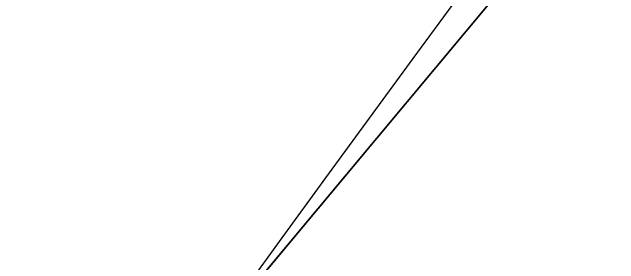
# Model space of a CAD drawing. Header units: millimetres. Extents: x 0 to 3661, y -1188 to 730.
# Drawn here: x 223.28467 to 223.30936, y 54.32706 to 54.33731 of the extents above; entities that cross this region are included whole.
import ezdxf

# ---------------------------------------------------------------- set-up
doc = ezdxf.new("R2010")
doc.units = ezdxf.units.MM
doc.layers.add('Blocks', color=7, linetype='Continuous')
doc.layers.add('Blocks$Inner', color=7, linetype='Continuous', lineweight=25, true_color=0x007f00)
doc.layers.add('Blocks$Outline', color=7, linetype='Continuous', lineweight=35, true_color=0xff3f3f)

# ---------------------------------------------------------------- blocks, each defined once
blk = doc.blocks.new('AA10 Dining Table Front')
at = {"layer": 'Blocks$Inner'}
for points, knots in [([(379.056957, 242.893584), (373.961199, 236.743269), (362.865193, 223.332392), (346.258794, 203.212715), (320.952011, 172.501135), (294.287465, 140.090979), (259.01478, 97.318668), (237.481037, 71.335818), (223.29215, 54.323363)], [-186.658501, -186.658501, -186.658501, -186.658501, -162.697323, -134.44015, -108.395086, -43.312604, -8.532491, 57.925973, 57.925973, 57.925973, 57.925973]), ([(223.340721, 54.388483), (223.262495, 54.286432), (223.10981, 54.057574), (222.816077, 53.518975), (222.484376, 52.713626), (222.155708, 51.615658), (221.794769, 49.9148), (221.544558, 47.548643), (221.541651, 44.589539), (221.746694, 42.232498), (221.947339, 40.78459), (222.029803, 40.25513), (222.090683, 39.89345), (222.170078, 39.426228), (222.246802, 38.945299), (222.30882, 38.541846), (222.359309, 38.205337), (222.423225, 37.769211), (222.492035, 37.286176), (222.569931, 36.729381), (222.664928, 36.039015), (222.778074, 35.205816), (222.937562, 34.032563), (223.107904, 32.790556), (223.360989, 30.937326), (223.937047, 26.631006), (224.718805, 20.155789), (225.362703, 12.245395), (225.512857, 7.363122), (225.512844, 5.052049)], [0, 0, 0, 0, 0.385654, 0.824362, 1.83881, 2.993655, 4.25991, 7.050624, 10.11856, 13.128335, 14.14183, 14.503941, 14.735701, 15.242171, 15.925666, 16.196726, 16.466741, 16.946494, 17.519076, 17.930472, 18.633147, 19.609687, 20.453011, 22.18528, 23.370586, 26.064239, 35.219629, 42.934842, 49.867934, 49.867934, 49.867934, 49.867934])]:
    blk.add_open_spline(points, degree=3, knots=knots, dxfattribs=at)
at = {"layer": 'Blocks$Outline'}
blk.add_open_spline([(379.056957, 242.893584), (373.961199, 236.743269), (362.865193, 223.332392), (346.258794, 203.212715), (320.952011, 172.501135), (294.287465, 140.090979), (259.014866, 97.318772), (237.481208, 71.336025), (223.292408, 54.323672)], degree=3, knots=[0, 0, 0, 0, 23.961178, 52.218351, 78.263414, 143.345897, 178.12601, 244.584071, 244.584071, 244.584071, 244.584071], dxfattribs=at)

msp = doc.modelspace()

# ---------------------------------------------------------------- block references
at = {"layer": 'Blocks'}
msp.add_blockref('AA10 Dining Table Front', (0, 0), dxfattribs=at)

doc.saveas('drawing.dxf')
